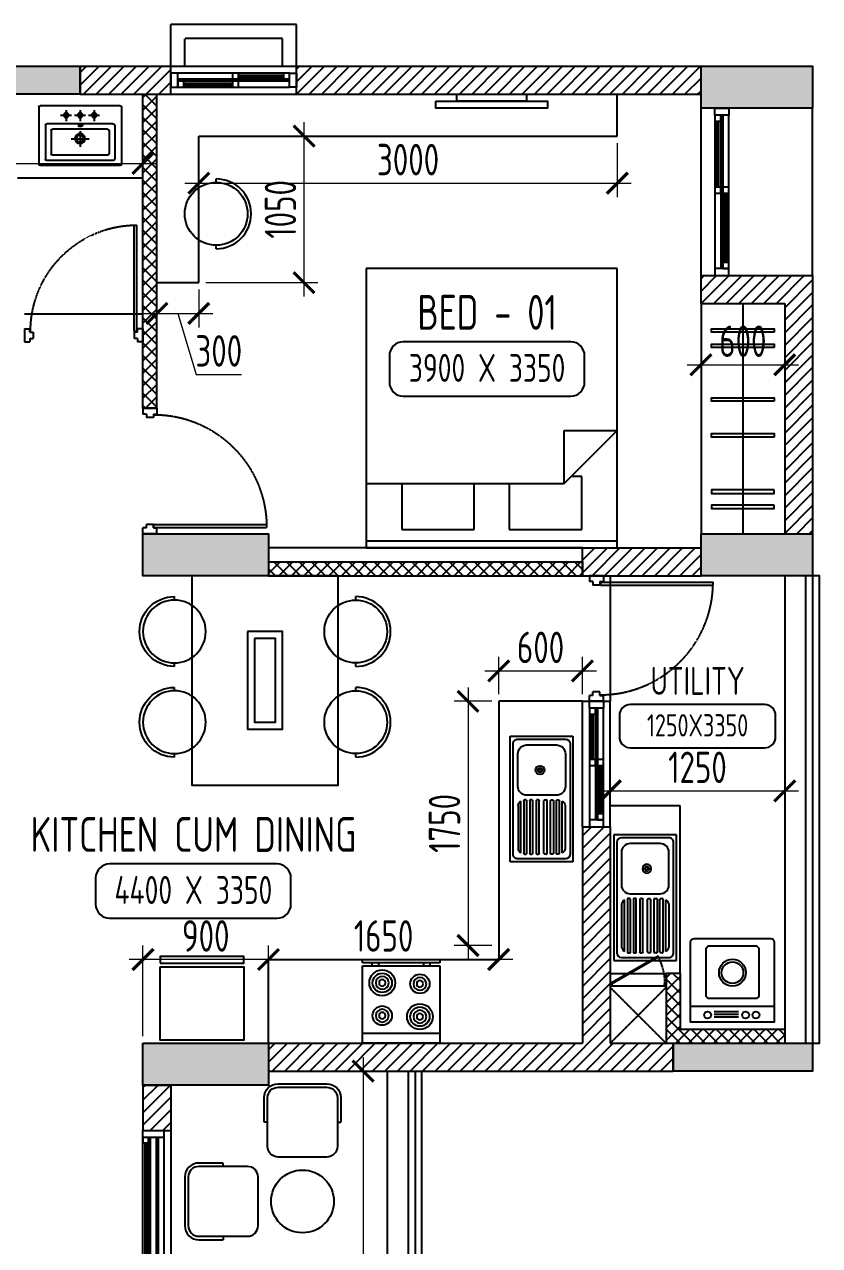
# Model space of a CAD drawing. Header units: millimetres. Extents: x -184691 to 158232, y -112569 to 33289.
# Drawn here: x -3044 to 2656, y -17648 to -8898 of the extents above; entities that cross this region are included whole.
import ezdxf
from ezdxf.enums import TextEntityAlignment as Align

# ---------------------------------------------------------------- set-up
doc = ezdxf.new("R2010")
doc.units = ezdxf.units.MM
doc.header["$LTSCALE"] = 10
doc.header["$PDMODE"] = 35
doc.header["$PDSIZE"] = 500
doc.linetypes.add('DASHED', pattern=[19.05, 12.7, -6.35])
doc.linetypes.add('HIDDEN', pattern=[9.525, 6.35, -3.175])
for name, color, linetype in [('07--DIM-1', 1, 'Continuous'), ('A--BLOCKWALL-1', 9, 'Continuous'), ('A--BLOCKWALL-2', 2, 'Continuous'), ('A--BLOCKWALL-3', 3, 'Continuous'), ('A--BLOCKWALL-HATCH', 8, 'Continuous'), ('A--CONCRETE-1', 9, 'Continuous'), ('A--CONCRETE-HID', 9, 'HIDDEN'), ('A--DOWN', 34, 'Continuous'), ('A--FIXTURE-0', 8, 'Continuous'), ('A--FURNITURE-0', 253, 'Continuous'), ('A--FURNITURE-1', 9, 'Continuous'), ('A--GLAZING-0', 181, 'Continuous'), ('A--HANDRAIL-1', 9, 'Continuous'), ('A--HATCH-1', 8, 'Continuous'), ('A--SANITARY-0', 253, 'Continuous'), ('A--SHAFT-HIDDEN', 9, 'HIDDEN'), ('A--SPACENUMBER', 2, 'Continuous'), ('A--SPACENUMBER-1', 8, 'Continuous'), ('A--SPACEREF', 3, 'Continuous'), ('A--Stucture', 9, 'Continuous'), ('A--TILING-1', 8, 'Continuous'), ('Typical floor Column Centre line$0$X-3rd Floor Column$0$A--COL250', 250, 'Continuous'), ('Typical floor Column Centre line$0$X-3rd Floor Column$0$A--CONCRETE-4', 4, 'Continuous')]:
    doc.layers.add(name, color=color, linetype=linetype)
doc.styles.add('ISO', font='isocp2.shx', dxfattribs={"width": 0.8})
doc.dimstyles.new('A-DIM-100', dxfattribs={"dimscale": 100, "dimtxt": 2.25, "dimasz": 1.5, "dimexe": 1, "dimexo": 0.5, "dimgap": 0, "dimtad": 0, "dimdec": 0, "dimzin": 12, "dimdsep": 46, "dimtxsty": 'ISO', "dimblk": 'ARCHTICK', "dimcen": 1, "dimdle": 1, "dimclrd": 8, "dimclre": 8, "dimclrt": 256, "dimadec": 0, "dimazin": 3, "dimtfac": 1, "dimtdec": 0, "dimtmove": 1, "dimatfit": 2, "dimfxl": 1, "dimtvp": 0.75, "dimtolj": 1, "dimtzin": 12, "dimlwd": 18, "dimlwe": 18, "dimarcsym": 0})
pattern_1 = [(45, (-5094.36, -23097.9), (-44.90128, 44.90128), [])]
pattern_2 = [(45, (-5094.36, -23097.9), (-44.90128, 44.90128), []), (135, (-5094.36, -23097.9), (-44.90128, -44.90128), [])]

# ---------------------------------------------------------------- blocks, each defined once
blk = doc.blocks.new('A$C542B73FF')
at = {"layer": 'A--FURNITURE-0'}
for points in [[(-400, 50), (400, 50), (400, 100), (-400, 100)], [(-250, 0), (250, 0), (250, 50), (-250, 50)]]:
    blk.add_lwpolyline(points, close=True, dxfattribs=at)
blk = doc.blocks.new('A$C7FA855F9')
at = {"layer": 'A--FURNITURE-0', "linetype": 'Continuous'}
for p, q in [((900, 2000), (-900, 2000)), ((-900, 2000), (-900, 0)), ((900, 0), (900, 2000)), ((900, 840), (520, 460)), ((520, 840), (900, 840)), ((520, 460), (520, 840)), ((-900, 460), (520, 460)), ((-645, 460), (-645, 130)), ((-125, 130), (-125, 460)), ((125, 460), (125, 130)), ((645, 510), (570, 510)), ((645, 130), (645, 510)), ((-645, 130), (-125, 130)), ((125, 130), (645, 130)), ((-900, 50), (900, 50)), ((-900, 0), (900, 0))]:
    blk.add_line(p, q, dxfattribs=at)
blk = doc.blocks.new('A$C383732B3')
for p, q in [((275, 250), (275, 275)), ((275, -250), (275, -275))]:
    blk.add_line(p, q)
blk.add_lwpolyline([(275, 275), (100, 275, 0.414214), (0, 175), (0, -175, 0.414214), (100, -275), (275, -275)], format="xyb")
blk.add_lwpolyline([(100, -250), (450, -250, 0.414214), (525, -175), (525, 175, 0.414214), (450, 250), (100, 250, 0.414214), (25, 175), (25, -175, 0.414214)], format="xyb", close=True)
blk = doc.blocks.new('A$C337B3EF4')
for p, q in [((0, 225), (0, 250)), ((0, -250), (0, -225))]:
    blk.add_line(p, q)
blk.add_circle((0, 0), 225)
blk.add_arc((0, 0), 250, 270, 90)
blk = doc.blocks.new('A$C666E5324')
at = {"layer": 'A--FURNITURE-0'}
for points in [[(0, -525), (-1500, -525), (-1500, 525), (0, 525)], [(-400, -125), (-1100, -125), (-1100, 125), (-400, 125)], [(-450, -75), (-1050, -75), (-1050, 75), (-450, 75)]]:
    blk.add_lwpolyline(points, close=True, dxfattribs=at)
at = {"layer": 'A--FURNITURE-0', "xscale": -1, "rotation": 270.000000000004}
for p in [(-1050, 650), (-400, 650)]:
    blk.add_blockref('A$C337B3EF4', p, dxfattribs=at)
at = {"layer": 'A--FURNITURE-0', "rotation": 270.000000000004}
for p in [(-1050, -650), (-400, -650)]:
    blk.add_blockref('A$C337B3EF4', p, dxfattribs=at)
blk = doc.blocks.new('A$C030B2EE2')
at = {"layer": 'A--DOWN'}
for p, q in [((-100, 1150), (-100, 50)), ((-57.3, 1150), (-57.3, 50)), ((-42.7, 1150), (-42.7, 93)), ((0, 50), (0, 1150))]:
    blk.add_line(p, q, dxfattribs=at)
for points in [[(0, 1150), (-100, 1150), (-100, 1200), (0, 1200)], [(-57.3, 1150), (-100, 1150), (-100, 1107), (-57.3, 1107)], [(-57.3, 634), (-100, 634), (-100, 591), (-57.3, 591)], [(0, 634), (-42.7, 634), (-42.7, 591), (0, 591)], [(0, 93), (-42.7, 93), (-42.7, 50), (0, 50)], [(0, 50), (-100, 50), (-100, 0), (0, 0)]]:
    blk.add_lwpolyline(points, close=True, dxfattribs=at)
at = {"layer": 'A--GLAZING-0'}
for p, q in [((-85.6, 634), (-85.6, 1107)), ((-71.6, 634), (-71.6, 1107)), ((-28.4, 93), (-28.4, 591)), ((-14.4, 93), (-14.4, 591))]:
    blk.add_line(p, q, dxfattribs=at)
blk = doc.blocks.new('A$C35654C4B')
at = {"layer": 'A--BLOCKWALL-1'}
for p, q in [((-900, 200), (0, 200)), ((-900, 0), (0, 0))]:
    blk.add_line(p, q, dxfattribs=at)
at = {"layer": 'A--DOWN'}
for p, q in [((-50, 150), (-850, 150)), ((-50, 107.3), (-850, 107.3)), ((-50, 92.7), (-807, 92.7)), ((-850, 50), (-50, 50))]:
    blk.add_line(p, q, dxfattribs=at)
for points in [[(-850, 50), (-850, 150), (-900, 150), (-900, 50)], [(-807, 50), (-807, 92.7), (-850, 92.7), (-850, 50)], [(-416, 107.3), (-416, 150), (-459, 150), (-459, 107.3)], [(-416, 50), (-416, 92.7), (-459, 92.7), (-459, 50)], [(-50, 107.3), (-50, 150), (-93, 150), (-93, 107.3)], [(-50, 50), (-50, 150), (0, 150), (0, 50)]]:
    blk.add_lwpolyline(points, close=True, dxfattribs=at)
at = {"layer": 'A--GLAZING-0'}
for p, q in [((-416, 135.6), (-93, 135.6)), ((-416, 121.6), (-93, 121.6)), ((-807, 78.4), (-459, 78.4)), ((-807, 64.4), (-459, 64.4))]:
    blk.add_line(p, q, dxfattribs=at)
blk = doc.blocks.new('A$C34D21E7E')
at = {"layer": 'A--DOWN'}
for p, q in [((-150, 2450), (-150, -150)), ((-110, 2450), (-110, -150)), ((-95, 2450), (-95, -150)), ((-55, -150), (-55, 2450)), ((-40, -150), (-40, 2450)), ((0, -150), (0, 2450))]:
    blk.add_line(p, q, dxfattribs=at)
for points in [[(-150, 2450), (0, 2450), (0, 2500), (-150, 2500)], [(-40, 2450), (0, 2450), (0, 2410), (-40, 2410)], [(-95, 1590), (-55, 1590), (-55, 1550), (-95, 1550)], [(-40, 1550), (0, 1550), (0, 1590), (-40, 1590)], [(-150, 740), (-110, 740), (-110, 700), (-150, 700)], [(-95, 700), (-55, 700), (-55, 740), (-95, 740)], [(-150, -150), (-110, -150), (-110, -110), (-150, -110)], [(-150, -150), (0, -150), (0, -200), (-150, -200)]]:
    blk.add_lwpolyline(points, close=True, dxfattribs=at)
at = {"layer": 'A--GLAZING-0'}
for p, q in [((-25, 1590), (-25, 2410)), ((-15, 1590), (-15, 2410)), ((-80, 740), (-80, 1550)), ((-70, 740), (-70, 1550)), ((-135, -110), (-135, 700)), ((-125, -110), (-125, 700))]:
    blk.add_line(p, q, dxfattribs=at)
blk = doc.blocks.new('A$C1CBF2325')
at = {"layer": 'A--DOWN'}
for p, q in [((100, 0), (0, 0)), ((0, 0), (0, -42)), ((100, 0), (100, -42)), ((25, -42), (0, -42)), ((25, -42), (25, -67)), ((75, -67), (25, -67)), ((75, -42), (75, -67)), ((75, -42), (100, -42)), ((78.8, -46.2), (78.8, -67)), ((78.8, -46.2), (886, -46.2)), ((78.8, -67), (886, -67)), ((886, -67), (886, -46.2)), ((25, -858), (0, -858)), ((0, -900), (0, -858)), ((75, -833), (25, -833)), ((25, -858), (25, -833)), ((75, -858), (75, -833)), ((75, -858), (100, -858)), ((100, -900), (100, -858)), ((100, -900), (0, -900))]:
    blk.add_line(p, q, dxfattribs=at)
at = {"layer": 'A--DOWN', "color": 8, "linetype": 'DASHED', "ltscale": 0.005}
blk.add_arc((78.8, -46.2), 807.5, 269.73187, 358.52905, dxfattribs=at)
blk = doc.blocks.new('A$C302618AE')
at = {"layer": 'A--SANITARY-0'}
for p, q in [((-286.6, 0), (286.6, 0)), ((-296.6, -10), (-296.6, -416.5)), ((-60.1, -67.5), (-138, -67.5)), ((-99.5, -30), (-99.5, -110.2)), ((40, -67.5), (-37.9, -67.5)), ((0.5, -30), (0.5, -110.2)), ((140.5, -67.5), (62.6, -67.5)), ((101.1, -30), (101.1, -110.2)), ((296.6, -10), (296.6, -416.5)), ((-247.4, -138.5), (-247.4, -382.6)), ((-237.4, -128.5), (240, -128.5)), ((-196.4, -167.7), (198.9, -167.7)), ((250, -138.5), (250, -382.6)), ((-206.4, -177.7), (-206.4, -343.3)), ((65.1, -236), (-64.9, -236)), ((-0.1, -182.6), (-0.1, -294.6)), ((208.9, -177.7), (208.9, -343.3)), ((-286.6, -426.5), (286.6, -426.5)), ((-237.4, -392.6), (240, -392.6)), ((-196.4, -353.3), (198.9, -353.3))]:
    blk.add_line(p, q, dxfattribs=at)
for centre, radius in [((-99.5, -67.5), 17.8), ((0.5, -67.5), 17.8), ((101.1, -67.5), 17.8), ((1.1, -234.9), 36.3), ((1.1, -234.7), 25)]:
    blk.add_circle(centre, radius, dxfattribs=at)
for centre, start, end in [((-286.6, -10), 90, 180), ((286.6, -10), 0, 90), ((-237.4, -138.5), 90, 180), ((-196.4, -177.7), 90, 180), ((198.9, -177.7), 0, 90), ((240, -138.5), 0, 90), ((-196.4, -343.3), 180, 270), ((198.9, -343.3), 270, 0), ((-286.6, -416.5), 180, 270), ((-237.4, -382.6), 180, 270), ((240, -382.6), 270, 0), ((286.6, -416.5), 270, 0)]:
    blk.add_arc(centre, 10, start, end, dxfattribs=at)
blk.add_ellipse((-0.1, -141.1), major_axis=(17.6, 0), ratio=0.318204, dxfattribs=at)
blk = doc.blocks.new('A$C47D60FF3')
at = {"layer": 'A--FIXTURE-0'}
blk.add_lwpolyline([(-0.075, 0.6), (-0.075, 0), (-0.6, 0), (-0.6, 0.6)], close=True, dxfattribs=at)
blk.add_lwpolyline([(-0.05, 0.6), (-0.05, 0), (0, 0), (0, 0.6), (-0.05, 0.6)], dxfattribs=at)
blk = doc.blocks.new('SPACE')
at = {"layer": 'A--SPACENUMBER-1'}
blk.add_lwpolyline([(-600, 0), (600, 0, 0.41421356), (700, 100), (700, 288.5, 0.41421356), (600, 388.5), (-600, 388.5, 0.41421356), (-700, 288.5), (-700, 100, 0.41421356), (-600, 0, -0.05251446)], format="xyb", dxfattribs=at)
at = {"layer": 'A--SPACENUMBER', "style": 'ISO', "width": 0.8, "flags": 4}
blk.add_attdef('01', text='', height=250, dxfattribs=at).set_placement((0.455, 202.41), align=Align.MIDDLE)
at = {"layer": 'A--SPACEREF', "style": 'ISO', "width": 0.8, "flags": 4}
blk.add_attdef('S', text='', height=300, dxfattribs=at).set_placement((1.35, 474.975), align=Align.CENTER)
blk = doc.blocks.new('A$C2D7D56F7')
at = {"layer": 'A--FIXTURE-0'}
for p, q in [((-0.0443, -0.0369), (0.1306, -0.0369)), ((-0.0443, -0.0556), (0.1306, -0.0556)), ((-0.0443, -0.0744), (0.1306, -0.0744)), ((-0.3, -0.1125), (0.3, -0.1125))]:
    blk.add_line(p, q, dxfattribs=at)
blk.add_lwpolyline([(0.3, -0.575, -0.414214), (0.275, -0.6), (-0.275, -0.6, -0.414214), (-0.3, -0.575), (-0.3, 0), (0.3, 0)], format="xyb", close=True, dxfattribs=at)
blk.add_lwpolyline([(-0.1731, -0.1685), (0.1734, -0.1685), (0.1891, -0.1842), (0.1891, -0.5307), (0.1734, -0.5465), (-0.1731, -0.5465), (-0.1889, -0.5307), (-0.1889, -0.1842)], close=True, dxfattribs=at)
for centre, radius in [((-0.1687, -0.0522), 0.025), ((-0.0947, -0.0522), 0.025), ((0.1777, -0.0522), 0.025), ((-0.0007, -0.3546), 0.0964), ((-0.0007, -0.3546), 0.0776)]:
    blk.add_circle(centre, radius, dxfattribs=at)
blk = doc.blocks.new('A$C321E12B3')
at = {"layer": 'A--SANITARY-0', "ltscale": 5}
for p, q in [((-0.9, 0.45), (0, 0.45)), ((-0.9, 0), (-0.9, 0.45)), ((0, 0.45), (0, 0)), ((-0.879, 0.0547), (-0.879, 0.3953)), ((-0.8453, 0.429), (-0.0547, 0.429)), ((-0.7738, 0.3953), (-0.54, 0.3953)), ((-0.4391, 0.352), (-0.0589, 0.352)), ((-0.0633, 0.373), (-0.4347, 0.373)), ((-0.404, 0.3941), (-0.0939, 0.3941)), ((-0.021, 0.3953), (-0.021, 0.0547)), ((-0.8369, 0.1178), (-0.8369, 0.3322)), ((-0.4769, 0.3322), (-0.4769, 0.1178)), ((-0.4433, 0.3352), (-0.4433, 0.3478)), ((-0.4433, 0.2931), (-0.4433, 0.3057)), ((-0.0589, 0.331), (-0.4391, 0.331)), ((-0.4391, 0.31), (-0.0589, 0.31)), ((-0.0589, 0.2889), (-0.4391, 0.2889)), ((-0.4391, 0.2628), (-0.0589, 0.2628)), ((-0.0547, 0.3478), (-0.0547, 0.3352)), ((-0.0547, 0.3057), (-0.0547, 0.2931)), ((-0.4433, 0.246), (-0.4433, 0.2586)), ((-0.4433, 0.204), (-0.4433, 0.1914)), ((-0.0589, 0.2418), (-0.4391, 0.2418)), ((-0.0589, 0.2082), (-0.4391, 0.2082)), ((-0.4391, 0.1872), (-0.0589, 0.1872)), ((-0.0547, 0.2586), (-0.0547, 0.246)), ((-0.0547, 0.1914), (-0.0547, 0.204)), ((-0.4433, 0.1569), (-0.4433, 0.1443)), ((-0.4433, 0.1148), (-0.4433, 0.1022)), ((-0.0589, 0.1611), (-0.4391, 0.1611)), ((-0.4391, 0.14), (-0.0589, 0.14)), ((-0.0589, 0.119), (-0.4391, 0.119)), ((-0.4391, 0.098), (-0.0589, 0.098)), ((-0.0547, 0.1443), (-0.0547, 0.1569)), ((-0.0547, 0.1022), (-0.0547, 0.1148)), ((0, 0), (-0.9, 0)), ((-0.0547, 0.021), (-0.8453, 0.021)), ((-0.54, 0.0547), (-0.7738, 0.0547)), ((-0.0633, 0.077), (-0.4347, 0.077)), ((-0.404, 0.0559), (-0.0939, 0.0559))]:
    blk.add_line(p, q, dxfattribs=at)
at = {"layer": 'A--SANITARY-0'}
blk.add_line((-0.9, 0.45), (0, 0.45), dxfattribs=at)
at = {"layer": 'A--SANITARY-0', "ltscale": 5, "extrusion": (0, 0, -1)}
for centre, major_axis, start_param, end_param in [((-0.8453, 0.3953), (-0.0238, 0.0238), 5.497787, 7.068583), ((-0.7738, 0.3322), (0.0446, 0.0446), 3.926991, 5.497787), ((-0.54, 0.3322), (0.0446, 0.0446), -0.785398, 0.785398), ((-0.4391, 0.3478), (0.00297, 0.00297), 3.926991, 5.497787), ((-0.3928, 0.3449), (-0.0357, 0.0357), 6.090163, 6.844508), ((-0.1051, 0.3449), (-0.0357, 0.0357), 1.009473, 1.763819), ((-0.0589, 0.3478), (0.00297, 0.00297), -0.785398, 0.785398), ((-0.0547, 0.3953), (-0.0238, 0.0238), 0.785398, 2.356194), ((-0.4391, 0.3352), (-0.00297, 0.00297), 3.926991, 5.497787), ((-0.4391, 0.3057), (-0.00297, 0.00297), 5.497787, 7.068583), ((-0.4391, 0.2931), (-0.00297, 0.00297), 3.926991, 5.497787), ((-0.0589, 0.3352), (-0.00297, 0.00297), 2.356194, 3.926991), ((-0.0589, 0.3057), (0.00297, 0.00297), -0.785398, 0.785398), ((-0.0589, 0.2931), (-0.00297, 0.00297), 2.356194, 3.926991), ((-0.6569, 0.2136), (0.0223, 0.0223), 0.785398, 7.068583), ((-0.6569, 0.2136), (0.0112, 0.0112), 0.785398, 7.068583), ((-0.6569, 0.2136), (0.00743, 0.00743), 0.785398, 7.068583), ((-0.4391, 0.204), (0.00297, 0.00297), 3.926991, 5.497787), ((-0.4391, 0.1914), (-0.00297, 0.00297), 3.926991, 5.497787), ((-0.0589, 0.204), (0.00297, 0.00297), -0.785398, 0.785398), ((-0.0589, 0.1914), (-0.00297, 0.00297), 2.356194, 3.926991), ((-0.7738, 0.1178), (-0.0446, 0.0446), 3.926991, 5.497787), ((-0.54, 0.1178), (-0.0446, 0.0446), 2.356194, 3.926991), ((-0.4391, 0.1569), (0.00297, 0.00297), 3.926991, 5.497787), ((-0.4391, 0.1443), (0.00297, 0.00297), 2.356194, 3.926991), ((-0.4391, 0.1148), (0.00297, 0.00297), 3.926991, 5.497787), ((-0.4391, 0.1022), (0.00297, 0.00297), 2.356194, 3.926991), ((-0.0589, 0.1569), (0.00297, 0.00297), -0.785398, 0.785398), ((-0.0589, 0.1443), (-0.00297, 0.00297), 2.356194, 3.926991), ((-0.0589, 0.1148), (0.00297, 0.00297), -0.785398, 0.785398), ((-0.0589, 0.1022), (-0.00297, 0.00297), 2.356194, 3.926991), ((-0.8453, 0.0547), (0.0238, 0.0238), 2.356194, 3.926991), ((-0.3928, 0.1051), (-0.0357, 0.0357), 4.151066, 4.905412), ((-0.1051, 0.1051), (-0.0357, 0.0357), 2.94857, 3.702916), ((-0.0547, 0.0547), (-0.0238, 0.0238), 2.356194, 3.926991)]:
    blk.add_ellipse(centre, major_axis=major_axis, ratio=1, start_param=start_param, end_param=end_param, dxfattribs=at)
at = {"layer": 'A--SANITARY-0', "ltscale": 5}
for centre, major_axis, start_param, end_param in [((-0.4391, 0.2586), (-0.00297, -0.00297), 3.926991, 5.497787), ((-0.0589, 0.2586), (-0.00297, -0.00297), 2.356194, 3.926991), ((-0.4391, 0.246), (0.00297, -0.00297), 3.926991, 5.497787), ((-0.0589, 0.246), (0.00297, -0.00297), -0.785398, 0.785398)]:
    blk.add_ellipse(centre, major_axis=major_axis, ratio=1, start_param=start_param, end_param=end_param, dxfattribs=at)
blk = doc.blocks.new('A$C4DFF75E1')
at = {"layer": 'A--DOWN'}
for p, q in [((9.2, 24.6), (0, 24.6)), ((0, 24.6), (0, 0)), ((0, 0), (12.3, 0)), ((9.2, 15.2, 0), (9.2, 24.6, 0)), ((12.3, 15.2, 0), (9.2, 15.2, 0)), ((12.3, 15.2, 0), (12.3, 0, 0)), ((12.3, 15.2, 0), (12.3, 0, 0)), ((12.3, 0), (12.3, 15.2)), ((437.7, 15.2, 0), (437.7, 0, 0)), ((437.7, 15.2, 0), (437.7, 0, 0)), ((437.7, 15.2, 0), (440.8, 15.2, 0)), ((437.7, 0), (437.7, 15.2)), ((450, 0), (437.7, 0)), ((440.8, 24.6), (450, 24.6)), ((440.8, 15.2, 0), (440.8, 24.5, 0)), ((450, 24.6), (450, 0))]:
    blk.add_line(p, q, dxfattribs=at)
blk.add_lwpolyline([(13.8, 18.5), (387.6, 234.3), (384.6, 239.6), (10.7, 23.8)], close=True, dxfattribs=at)
blk.add_circle((10, 23.8, 0), 0.781, dxfattribs=at)
at = {"layer": 'A--DOWN', "color": 8, "linetype": 'DASHED', "ltscale": 0.003}
blk.add_arc((-37, 15.2, 0), 477.8, 0, 27.29356, dxfattribs=at)
blk = doc.blocks.new('_ArchTick')
at = {"color": 0, "const_width": 0.15}
blk.add_lwpolyline([(-0.5, -0.5), (0.5, 0.5)], dxfattribs=at)
blk = doc.blocks.new('*D320')
at = {"layer": '07--DIM-1', "color": 8, "lineweight": 18}
for p, q in [((1805.6, -10947.9), (1805.6, -11436.5)), ((2405.6, -10947.9), (2405.6, -11436.5)), ((1705.6, -11336.5), (2505.6, -11336.5))]:
    blk.add_line(p, q, dxfattribs=at)
at = {"layer": 'Defpoints', "color": 0}
for p in [(1805.6, -10897.9), (2405.6, -10897.9), (2405.6, -11336.5)]:
    blk.add_point(p, dxfattribs=at)
at = {"layer": '07--DIM-1', "color": 8, "lineweight": 18, "xscale": 150, "yscale": 150, "zscale": 150, "rotation": 180}
blk.add_blockref('_ArchTick', (1805.6, -11336.5), dxfattribs=at)
at = {"layer": '07--DIM-1', "color": 8, "lineweight": 18, "xscale": 150, "yscale": 150, "zscale": 150}
blk.add_blockref('_ArchTick', (2405.6, -11336.5), dxfattribs=at)
at = {"layer": '07--DIM-1', "insert": (2105.6, -11167.8), "char_height": 225, "attachment_point": 5, "style": 'ISO'}
blk.add_mtext('\\A1;600', dxfattribs=at)
blk = doc.blocks.new('*D321')
at = {"layer": '07--DIM-1', "color": 8, "lineweight": 18}
for p, q in [((-4794.4, -9447.9), (-4794.4, -9994)), ((-2194.4, -9447.9), (-2194.4, -9994)), ((-4894.4, -9894), (-2094.4, -9894))]:
    blk.add_line(p, q, dxfattribs=at)
at = {"layer": 'Defpoints', "color": 0}
for p in [(-4794.4, -9397.9), (-2194.4, -9397.9), (-2194.4, -9894)]:
    blk.add_point(p, dxfattribs=at)
at = {"layer": '07--DIM-1', "color": 8, "lineweight": 18, "xscale": 150, "yscale": 150, "zscale": 150, "rotation": 180}
blk.add_blockref('_ArchTick', (-4794.4, -9894), dxfattribs=at)
at = {"layer": '07--DIM-1', "color": 8, "lineweight": 18, "xscale": 150, "yscale": 150, "zscale": 150}
blk.add_blockref('_ArchTick', (-2194.4, -9894), dxfattribs=at)
at = {"layer": '07--DIM-1', "insert": (-3494.4, -9725.2), "char_height": 225, "attachment_point": 5, "style": 'ISO'}
blk.add_mtext('\\A1;2600', dxfattribs=at)
blk = doc.blocks.new('*D324')
at = {"layer": '07--DIM-1', "color": 8, "lineweight": 18}
for p, q in [((-616.5, -16297.9), (-616.5, -20047.9)), ((-494.4, -16397.9), (-716.5, -16397.9)), ((-494.4, -19947.9), (-716.5, -19947.9))]:
    blk.add_line(p, q, dxfattribs=at)
at = {"layer": 'Defpoints', "color": 0}
for p in [(-444.4, -16397.9), (-616.5, -19947.9), (-444.4, -19947.9)]:
    blk.add_point(p, dxfattribs=at)
at = {"layer": '07--DIM-1', "color": 8, "lineweight": 18, "xscale": 150, "yscale": 150, "zscale": 150}
for p, rotation in [((-616.5, -16397.9), 90), ((-616.5, -19947.9), 270)]:
    blk.add_blockref('_ArchTick', p, dxfattribs=dict(at, rotation=rotation))
at = {"layer": '07--DIM-1', "insert": (-785.2, -18172.9), "char_height": 225, "attachment_point": 5, "rotation": 90, "style": 'ISO'}
blk.add_mtext('\\A1;3550', dxfattribs=at)
blk = doc.blocks.new('*D328')
at = {"layer": '07--DIM-1', "color": 8, "lineweight": 18}
for p, q in [((1155.6, -14435.6), (1155.6, -14289.9)), ((2405.6, -14435.6), (2405.6, -14289.9)), ((1055.6, -14389.9), (2505.6, -14389.9))]:
    blk.add_line(p, q, dxfattribs=at)
at = {"layer": 'Defpoints', "color": 0}
for p in [(2405.6, -14389.9), (1155.6, -14485.6), (2405.6, -14485.6)]:
    blk.add_point(p, dxfattribs=at)
at = {"layer": '07--DIM-1', "color": 8, "lineweight": 18, "xscale": 150, "yscale": 150, "zscale": 150, "rotation": 180}
blk.add_blockref('_ArchTick', (1155.6, -14389.9), dxfattribs=at)
at = {"layer": '07--DIM-1', "color": 8, "lineweight": 18, "xscale": 150, "yscale": 150, "zscale": 150}
blk.add_blockref('_ArchTick', (2405.6, -14389.9), dxfattribs=at)
at = {"layer": '07--DIM-1', "insert": (1780.6, -14221.2), "char_height": 225, "attachment_point": 5, "style": 'ISO'}
blk.add_mtext('\\A1;1250', dxfattribs=at)
blk = doc.blocks.new('A$C06896976')
at = {"layer": 'A--FIXTURE-0'}
for p, q in [((0, 0.6), (-0.6, 0.6)), ((-0.6, 0.6), (-0.6, 0)), ((-0.525, 0.6), (-0.525, 0)), ((0, 0), (0, 0.6)), ((0.05, 0.6), (0.025, 0.6)), ((0.025, 0.6), (0.025, 0)), ((0.05, 0), (0.05, 0.6)), ((0, 0.525), (0.025, 0.525)), ((0.025, 0.475), (0, 0.475)), ((0.025, 0.125), (0, 0.125)), ((-0.6, 0), (0, 0)), ((0, 0.075), (0.025, 0.075)), ((0.025, 0), (0.05, 0))]:
    blk.add_line(p, q, dxfattribs=at)
for centre, major_axis, start_param, end_param in [((-0.3937, 0.4463), (0.0707, 0.0707), 0.785398, 7.068583), ((-0.3937, 0.4463), (0.053, 0.053), 0.785398, 7.068583), ((-0.3937, 0.4463), (0.0354, 0.0354), 0.785398, 7.068583), ((-0.1392, 0.4463), (-0.053, 0.053), -0.785398, 5.497787), ((-0.1392, 0.4463), (-0.0354, 0.0354), -0.785398, 5.497787), ((-0.3937, 0.4463), (0.0177, 0.0177), 0.785398, 7.068583), ((-0.1392, 0.4463), (0.0177, 0.0177), 0.785398, 7.068583), ((-0.3858, 0.1537), (0.053, -0.053), -0.785398, 5.497787), ((-0.3858, 0.1537), (0.0354, -0.0354), -0.785398, 5.497787), ((-0.1313, 0.1537), (-0.0707, -0.0707), 0.785398, 7.068583), ((-0.1313, 0.1537), (-0.053, -0.053), 0.785398, 7.068583), ((-0.1313, 0.1537), (-0.0354, -0.0354), 0.785398, 7.068583), ((-0.3858, 0.1537), (-0.0177, -0.0177), 0.785398, 7.068583), ((-0.1313, 0.1537), (-0.0177, -0.0177), 0.785398, 7.068583)]:
    blk.add_ellipse(centre, major_axis=major_axis, ratio=1, start_param=start_param, end_param=end_param, dxfattribs=at)
blk = doc.blocks.new('*D523')
at = {"color": 8, "lineweight": 18}
for p, q in [((-1040.2, -10847.9), (-1040.2, -9597.9)), ((-1744.4, -9697.9), (-940.2, -9697.9)), ((-1744.4, -10747.9), (-940.2, -10747.9))]:
    blk.add_line(p, q, dxfattribs=at)
at = {"layer": 'Defpoints', "color": 0}
for p in [(-1794.4, -9697.9), (-1040.2, -9697.9), (-1794.4, -10747.9)]:
    blk.add_point(p, dxfattribs=at)
at = {"color": 8, "lineweight": 18, "xscale": 150, "yscale": 150, "zscale": 150}
for p, rotation in [((-1040.2, -9697.9), 90), ((-1040.2, -10747.9), 270)]:
    blk.add_blockref('_ArchTick', p, dxfattribs=dict(at, rotation=rotation))
at = {"insert": (-1208.9, -10222.9), "char_height": 225, "attachment_point": 5, "rotation": 90, "style": 'ISO'}
blk.add_mtext('\\A1;1050', dxfattribs=at)
blk = doc.blocks.new('*D524')
at = {"color": 8, "lineweight": 18}
for p, q in [((-1794.4, -9747.9), (-1794.4, -10135.3)), ((1205.6, -9747.9), (1205.6, -10135.3)), ((-1894.4, -10035.3), (1305.6, -10035.3))]:
    blk.add_line(p, q, dxfattribs=at)
at = {"layer": 'Defpoints', "color": 0}
for p in [(-1794.4, -9697.9), (1205.6, -9697.9), (1205.6, -10035.3)]:
    blk.add_point(p, dxfattribs=at)
at = {"color": 8, "lineweight": 18, "xscale": 150, "yscale": 150, "zscale": 150, "rotation": 180}
blk.add_blockref('_ArchTick', (-1794.4, -10035.3), dxfattribs=at)
at = {"color": 8, "lineweight": 18, "xscale": 150, "yscale": 150, "zscale": 150}
blk.add_blockref('_ArchTick', (1205.6, -10035.3), dxfattribs=at)
at = {"insert": (-294.4, -9866.6), "char_height": 225, "attachment_point": 5, "style": 'ISO'}
blk.add_mtext('\\A1;3000', dxfattribs=at)
blk = doc.blocks.new('*D525')
at = {"color": 8, "lineweight": 18}
for p, q in [((-2094.4, -10797.9), (-2094.4, -11068.7)), ((-1794.4, -10797.9), (-1794.4, -11068.7)), ((-2194.4, -10968.7), (-1694.4, -10968.7)), ((-1944.4, -10968.7), (-1813.1, -11406.2)), ((-1813.1, -11406.2), (-1489, -11406.2))]:
    blk.add_line(p, q, dxfattribs=at)
at = {"layer": 'Defpoints', "color": 0}
for p in [(-2094.4, -10747.9), (-1794.4, -10747.9), (-1794.4, -10968.7)]:
    blk.add_point(p, dxfattribs=at)
at = {"color": 8, "lineweight": 18, "xscale": 150, "yscale": 150, "zscale": 150, "rotation": 180}
blk.add_blockref('_ArchTick', (-2094.4, -10968.7), dxfattribs=at)
at = {"color": 8, "lineweight": 18, "xscale": 150, "yscale": 150, "zscale": 150}
blk.add_blockref('_ArchTick', (-1794.4, -10968.7), dxfattribs=at)
at = {"insert": (-1651, -11237.4), "char_height": 225, "attachment_point": 5, "style": 'ISO'}
blk.add_mtext('\\A1;300', dxfattribs=at)
blk = doc.blocks.new('*D529')
at = {"color": 8, "lineweight": 18}
for p, q in [((-1294.4, -15547.9), (-1294.4, -15497.9)), ((355.6, -15547.9), (355.6, -15497.9)), ((455.6, -15597.9), (-1394.4, -15597.9))]:
    blk.add_line(p, q, dxfattribs=at)
at = {"layer": 'Defpoints', "color": 0}
for p in [(-1294.4, -15597.9), (-1294.4, -15597.9), (355.6, -15597.9)]:
    blk.add_point(p, dxfattribs=at)
at = {"color": 8, "lineweight": 18, "xscale": 150, "yscale": 150, "zscale": 150, "rotation": 180}
blk.add_blockref('_ArchTick', (-1294.4, -15597.9), dxfattribs=at)
at = {"color": 8, "lineweight": 18, "xscale": 150, "yscale": 150, "zscale": 150}
blk.add_blockref('_ArchTick', (355.6, -15597.9), dxfattribs=at)
at = {"insert": (-469.4, -15429.2), "char_height": 225, "attachment_point": 5, "style": 'ISO'}
blk.add_mtext('\\A1;1650', dxfattribs=at)
blk = doc.blocks.new('*D530')
at = {"color": 8, "lineweight": 18}
for p, q in [((355.6, -13697.9), (355.6, -13430.4)), ((955.6, -13697.9), (955.6, -13430.4)), ((255.6, -13530.4), (1055.6, -13530.4))]:
    blk.add_line(p, q, dxfattribs=at)
at = {"layer": 'Defpoints', "color": 0}
for p in [(955.6, -13530.4), (355.6, -13747.9), (955.6, -13747.9)]:
    blk.add_point(p, dxfattribs=at)
at = {"color": 8, "lineweight": 18, "xscale": 150, "yscale": 150, "zscale": 150, "rotation": 180}
blk.add_blockref('_ArchTick', (355.6, -13530.4), dxfattribs=at)
at = {"color": 8, "lineweight": 18, "xscale": 150, "yscale": 150, "zscale": 150}
blk.add_blockref('_ArchTick', (955.6, -13530.4), dxfattribs=at)
at = {"insert": (655.6, -13361.7), "char_height": 225, "attachment_point": 5, "style": 'ISO'}
blk.add_mtext('\\A1;600', dxfattribs=at)
blk = doc.blocks.new('*D531')
at = {"color": 8, "lineweight": 18}
for p, q in [((135.6, -13647.9), (135.6, -15597.9)), ((305.6, -13747.9), (35.6, -13747.9)), ((305.6, -15497.9), (35.6, -15497.9))]:
    blk.add_line(p, q, dxfattribs=at)
at = {"layer": 'Defpoints', "color": 0}
for p in [(355.6, -13747.9), (135.6, -15497.9), (355.6, -15497.9)]:
    blk.add_point(p, dxfattribs=at)
at = {"color": 8, "lineweight": 18, "xscale": 150, "yscale": 150, "zscale": 150}
for p, rotation in [((135.6, -13747.9), 90), ((135.6, -15497.9), 270)]:
    blk.add_blockref('_ArchTick', p, dxfattribs=dict(at, rotation=rotation))
at = {"insert": (-33.1, -14622.9), "char_height": 225, "attachment_point": 5, "rotation": 90, "style": 'ISO'}
blk.add_mtext('\\A1;1750', dxfattribs=at)
blk = doc.blocks.new('*D532')
at = {"color": 8, "lineweight": 18}
for p, q in [((-2194.4, -16147.9), (-2194.4, -15497.9)), ((-1294.4, -16147.9), (-1294.4, -15497.9)), ((-1194.4, -15597.9), (-2294.4, -15597.9))]:
    blk.add_line(p, q, dxfattribs=at)
at = {"layer": 'Defpoints', "color": 0}
for p in [(-2194.4, -15597.9), (-2194.4, -16197.9), (-1294.4, -16197.9)]:
    blk.add_point(p, dxfattribs=at)
at = {"color": 8, "lineweight": 18, "xscale": 150, "yscale": 150, "zscale": 150, "rotation": 180}
blk.add_blockref('_ArchTick', (-2194.4, -15597.9), dxfattribs=at)
at = {"color": 8, "lineweight": 18, "xscale": 150, "yscale": 150, "zscale": 150}
blk.add_blockref('_ArchTick', (-1294.4, -15597.9), dxfattribs=at)
at = {"insert": (-1744.4, -15429.2), "char_height": 225, "attachment_point": 5, "style": 'ISO'}
blk.add_mtext('\\A1;900', dxfattribs=at)

msp = doc.modelspace()

# ---------------------------------------------------------------- hatches: boundary and pattern name
at = {"layer": 'A--BLOCKWALL-HATCH'}
h = msp.add_hatch(dxfattribs=at)
h.set_pattern_fill('ANSI37', color=256, scale=20, style=0)
h.set_pattern_definition(pattern_2)
h.paths.add_polyline_path([(-2194.4, -9397.9), (-2094.4, -9397.9), (-2094.4, -11647.9), (-2194.4, -11647.9)])
h = msp.add_hatch(dxfattribs=at)
h.set_pattern_fill('ANSI37', color=256, scale=20, style=0)
h.set_pattern_definition(pattern_2)
h.paths.add_polyline_path([(-1294.4, -12847.9), (955.6, -12847.9), (955.6, -12747.9), (-1294.4, -12747.9)])
h = msp.add_hatch(dxfattribs=at)
h.set_pattern_fill('ANSI37', color=256, scale=20, style=0)
h.set_pattern_definition([(45, (-5094.36, -23097.9), (-44.90128, 44.90128), []), (135, (-5094.36, -23097.9), (-44.90128, -44.90128), [])])
h.paths.add_polyline_path([(1555.6, -15697.9), (1555.6, -16197.9), (2405.6, -16197.9), (2405.6, -16097.9), (1655.6, -16097.9), (1655.6, -15697.9)])
at = {"layer": 'A--HATCH-1'}
h = msp.add_hatch(dxfattribs=at)
h.set_pattern_fill('ANSI31', color=256, scale=20, style=0)
h.set_pattern_definition(pattern_1)
h.paths.add_polyline_path([(-2644.4, -9397.9), (-1994.4, -9397.9), (-1994.4, -9197.9), (-2644.4, -9197.9)])
h = msp.add_hatch(dxfattribs=at)
h.set_pattern_fill('ANSI31', color=256, scale=20, style=0)
h.set_pattern_definition(pattern_1)
h.paths.add_polyline_path([(-1094.4, -9397.9), (1805.6, -9397.9), (1805.6, -9197.9), (-1094.4, -9197.9)])
h = msp.add_hatch(dxfattribs=at)
h.set_pattern_fill('ANSI31', color=256, scale=20, style=0)
h.set_pattern_definition(pattern_1)
h.paths.add_polyline_path([(1805.6, -10897.9), (2405.6, -10897.9), (2405.6, -12547.9), (2605.6, -12547.9), (2605.6, -10697.9), (1805.6, -10697.9)])
h = msp.add_hatch(dxfattribs=at)
h.set_pattern_fill('ANSI31', color=256, scale=20, style=0)
h.set_pattern_definition(pattern_1)
h.paths.add_polyline_path([(955.6, -12847.9), (1805.6, -12847.9), (1805.6, -12647.9), (955.6, -12647.9)])
h = msp.add_hatch(dxfattribs=at)
h.set_pattern_fill('ANSI31', color=256, scale=20, style=0)
h.set_pattern_definition(pattern_1)
h.paths.add_polyline_path([(955.6, -14647.9), (1155.6, -14647.9), (1155.6, -16197.9), (1605.6, -16197.9), (1605.6, -16397.9), (-1294.4, -16397.9), (-1294.4, -16197.9), (955.6, -16197.9)])
h = msp.add_hatch(dxfattribs=at)
h.set_pattern_fill('ANSI31', color=256, scale=20, style=0)
h.set_pattern_definition(pattern_1)
h.paths.add_polyline_path([(-2194.4, -16497.9), (-1994.4, -16497.9), (-1994.4, -16822.9), (-2194.4, -16822.9)])
at = {"layer": 'Typical floor Column Centre line$0$X-3rd Floor Column$0$A--COL250'}
h = msp.add_hatch(color=256, dxfattribs=at)
h.dxf.hatch_style = 1
h.paths.add_polyline_path([(-3894.4, -9197.9), (-2644.4, -9197.9), (-2644.4, -9397.9), (-3894.4, -9397.9)])
h = msp.add_hatch(color=256, dxfattribs=at)
h.dxf.hatch_style = 1
h.paths.add_polyline_path([(1805.6, -9197.9), (2605.6, -9197.9), (2605.6, -9497.9), (1805.6, -9497.9)])
h = msp.add_hatch(color=256, dxfattribs=at)
h.dxf.hatch_style = 1
h.paths.add_polyline_path([(-2194.4, -12547.9), (-1294.4, -12547.9), (-1294.4, -12847.9), (-2194.4, -12847.9)])
h = msp.add_hatch(color=256, dxfattribs=at)
h.dxf.hatch_style = 1
h.paths.add_polyline_path([(1805.6, -12547.9), (2605.6, -12547.9), (2605.6, -12847.9), (1805.6, -12847.9)])
h = msp.add_hatch(color=256, dxfattribs=at)
h.dxf.hatch_style = 1
h.paths.add_polyline_path([(-2194.4, -16197.9), (-1294.4, -16197.9), (-1294.4, -16497.9), (-2194.4, -16497.9)])
h = msp.add_hatch(color=256, dxfattribs=at)
h.dxf.hatch_style = 1
h.paths.add_polyline_path([(1605.6, -16197.9), (2605.6, -16197.9), (2605.6, -16397.9), (1605.6, -16397.9)])

# ---------------------------------------------------------------- linework, layer by layer
msp.add_line((955.6, -12647.9), (-1294.4, -12647.9))
at = {"layer": 'A--BLOCKWALL-1'}
for p, q in [((1805.6, -10697.9), (1805.6, -9497.9)), ((2405.6, -12847.9), (2405.6, -16197.9)), ((955.6, -13747.9), (1155.6, -13747.9)), ((-444.4, -16397.9), (-444.4, -19947.9))]:
    msp.add_line(p, q, dxfattribs=at)
at = {"layer": 'A--BLOCKWALL-2'}
for p, q in [((-1994.4, -9197.9), (-1994.4, -8897.9)), ((-1094.4, -8897.9), (-1994.4, -8897.9)), ((-1094.4, -9197.9), (-1094.4, -8897.9)), ((-2194.4, -11647.9), (-2194.4, -9397.9)), ((-2194.4, -9397.9), (-2094.4, -9397.9)), ((-2094.4, -11647.9), (-2094.4, -9397.9)), ((-2194.4, -11647.9), (-2094.4, -11647.9)), ((-1294.4, -12747.9), (-1294.4, -12847.9)), ((-1294.4, -12747.9), (955.6, -12747.9)), ((955.6, -12747.9), (955.6, -12847.9)), ((-1294.4, -12847.9), (955.6, -12847.9)), ((1555.6, -15697.9), (1555.6, -16197.9)), ((1655.6, -15697.9), (1555.6, -15697.9)), ((1655.6, -15697.9), (1655.6, -16097.9)), ((1655.6, -16097.9), (2405.6, -16097.9)), ((2405.6, -16097.9), (2405.6, -16197.9)), ((1555.6, -16197.9), (2405.6, -16197.9))]:
    msp.add_line(p, q, dxfattribs=at)
at = {"layer": 'A--BLOCKWALL-3'}
for p, q in [((-2644.4, -9397.9), (-2644.4, -9197.9)), ((-2644.4, -9197.9), (-1994.4, -9197.9)), ((-1994.4, -9397.9), (-1994.4, -9197.9)), ((-1094.4, -9397.9), (-1094.4, -9197.9)), ((-1094.4, -9197.9), (1805.6, -9197.9)), ((1805.6, -9397.9), (1805.6, -9197.9)), ((-2644.4, -9397.9), (-1994.4, -9397.9)), ((-1094.4, -9397.9), (1805.6, -9397.9)), ((1805.6, -10897.9), (1805.6, -10697.9)), ((1805.6, -10697.9), (2605.6, -10697.9)), ((2605.6, -10697.9), (2605.6, -12547.9)), ((1805.6, -10897.9), (2405.6, -10897.9)), ((2405.6, -10897.9), (2405.6, -12547.9)), ((2405.6, -12547.9), (2605.6, -12547.9)), ((955.6, -12847.9), (955.6, -12647.9)), ((955.6, -12647.9), (1805.6, -12647.9)), ((1805.6, -12847.9), (1805.6, -12647.9)), ((955.6, -12847.9), (1805.6, -12847.9)), ((955.6, -14647.9), (955.6, -16197.9)), ((955.6, -14647.9), (1155.6, -14647.9)), ((1155.6, -14647.9), (1155.6, -16197.9)), ((-1294.4, -16197.9), (-1294.4, -16397.9)), ((-1294.4, -16197.9), (955.6, -16197.9)), ((1155.6, -16197.9), (1605.6, -16197.9)), ((1605.6, -16197.9), (1605.6, -16397.9)), ((-1294.4, -16397.9), (1605.6, -16397.9)), ((-2194.4, -16497.9), (-2194.4, -16822.9)), ((-2194.4, -16497.9), (-1994.4, -16497.9)), ((-1994.4, -16497.9), (-1994.4, -16822.9)), ((-2194.4, -16822.9), (-1994.4, -16822.9))]:
    msp.add_line(p, q, dxfattribs=at)
at = {"layer": 'A--CONCRETE-1'}
msp.add_line((2605.6, -10697.9), (2605.6, -9497.9), dxfattribs=at)
at = {"layer": 'A--CONCRETE-HID', "ltscale": 0.01}
for p, q in [((-1894.4, -9197.9), (-1894.4, -8997.9)), ((-1194.4, -8997.9), (-1894.4, -8997.9)), ((-1194.4, -9197.9), (-1194.4, -8997.9))]:
    msp.add_line(p, q, dxfattribs=at)
at = {"layer": 'A--FIXTURE-0'}
for p, q in [((355.6, -13747.9), (355.6, -15597.9)), ((955.6, -13747.9), (355.6, -13747.9)), ((1655.6, -14497.9), (1155.6, -14497.9)), ((1655.6, -15697.9), (1655.6, -14497.9)), ((-1294.4, -15597.9), (355.6, -15597.9)), ((-1294.4, -16197.9), (-1294.4, -15597.9))]:
    msp.add_line(p, q, dxfattribs=at)
at = {"layer": 'A--FURNITURE-0'}
for p, q in [((1205.6, -9697.9), (1205.6, -9397.9)), ((-1794.4, -9697.9), (1205.6, -9697.9)), ((-1794.4, -10747.9), (-1794.4, -9697.9)), ((-2094.4, -10747.9), (-1794.4, -10747.9))]:
    msp.add_line(p, q, dxfattribs=at)
msp.add_circle((-1051.2, -17331.5), 225, dxfattribs=at)
at = {"layer": 'A--FURNITURE-1'}
for p, q in [((1805.6, -10897.9), (1805.6, -12547.9)), ((2105.6, -10897.9), (2105.6, -12547.9))]:
    msp.add_line(p, q, dxfattribs=at)
at = {"layer": 'A--FURNITURE-1', "elevation": 0}
for points in [[(2330.6, -11104), (1880.6, -11104), (1880.6, -11079), (2330.6, -11079), (2330.6, -11104)], [(2330.6, -11212.8), (1880.6, -11212.8), (1880.6, -11187.8), (2330.6, -11187.8), (2330.6, -11212.8)], [(2330.6, -11598.5), (1880.6, -11598.5), (1880.6, -11573.5), (2330.6, -11573.5), (2330.6, -11598.5)], [(2330.6, -11855), (1880.6, -11855), (1880.6, -11830), (2330.6, -11830), (2330.6, -11855)], [(2330.6, -12233), (1880.6, -12233), (1880.6, -12258), (2330.6, -12258), (2330.6, -12233)], [(2330.6, -12341.8), (1880.6, -12341.8), (1880.6, -12366.8), (2330.6, -12366.8), (2330.6, -12341.8)]]:
    msp.add_lwpolyline(points, dxfattribs=at)
at = {"layer": 'A--HANDRAIL-1', "color": 1}
for p, q in [((2555.6, -12847.9), (2555.6, -16197.9)), ((2605.6, -12847.9), (2605.6, -16197.9)), ((-294.4, -16397.9), (-294.4, -19947.9)), ((-244.4, -16397.9), (-244.4, -19947.9))]:
    msp.add_line(p, q, dxfattribs=at)
at = {"layer": 'A--SHAFT-HIDDEN', "ltscale": 0.01}
for p, q in [((1155.6, -15697.9), (1555.6, -15697.9)), ((1155.6, -15786.8), (1555.6, -15786.8)), ((1155.6, -15797.9), (1555.6, -16197.9)), ((1555.6, -15797.9), (1155.6, -16197.9))]:
    msp.add_line(p, q, dxfattribs=at)
at = {"layer": 'A--Stucture', "linetype": 'Continuous', "ltscale": 0.5}
msp.add_line((-194.4, -20147.9), (-194.4, -16397.9), dxfattribs=at)
at = {"layer": 'A--Stucture', "linetype": 'Continuous', "ltscale": 0.5, "elevation": 0}
msp.add_lwpolyline([(2605.6, -16197.9), (2655.6, -16197.9), (2655.6, -12847.9), (2605.6, -12847.9)], dxfattribs=at)
at = {"layer": 'A--TILING-1'}
for p, q in [((-3094.4, -9997.9), (-2194.4, -9997.9)), ((-2194.4, -10972.9), (-3044.4, -10972.9)), ((1155.6, -12847.9), (1155.6, -13747.9)), ((-1994.4, -16822.9), (-1994.4, -19522.9))]:
    msp.add_line(p, q, dxfattribs=at)
at = {"layer": 'Typical floor Column Centre line$0$X-3rd Floor Column$0$A--CONCRETE-4', "elevation": 0}
for points in [[(-3894.4, -9197.9), (-2644.4, -9197.9), (-2644.4, -9397.9), (-3894.4, -9397.9)], [(1805.6, -9197.9), (2605.6, -9197.9), (2605.6, -9497.9), (1805.6, -9497.9)], [(-2194.4, -12547.9), (-1294.4, -12547.9), (-1294.4, -12847.9), (-2194.4, -12847.9)], [(1805.6, -12547.9), (2605.6, -12547.9), (2605.6, -12847.9), (1805.6, -12847.9)], [(-2194.4, -16197.9), (-1294.4, -16197.9), (-1294.4, -16497.9), (-2194.4, -16497.9)], [(1605.6, -16197.9), (2605.6, -16197.9), (2605.6, -16397.9), (1605.6, -16397.9)]]:
    msp.add_lwpolyline(points, close=True, dxfattribs=at)

# ---------------------------------------------------------------- block references
at = {"xscale": 0.8888888888759539, "yscale": 0.8888888888658205, "zscale": 0.8888888888658205}
msp.add_blockref('A$C4DFF75E1', (1155.6, -15786.8), dxfattribs=at)
at = {"layer": 'A--DOWN'}
for name, p in [('A$C35654C4B', (-1094.4, -9397.9)), ('A$C030B2EE2', (2005.6, -10697.9))]:
    msp.add_blockref(name, p, dxfattribs=at)
at = {"layer": 'A--DOWN', "xscale": -0.9444444444443834, "yscale": 0.9444444444443834, "zscale": 0.9444444444443834, "rotation": 270}
msp.add_blockref('A$C1CBF2325', (-2194.4, -11172.9), dxfattribs=at)
at = {"layer": 'A--DOWN', "extrusion": (0, 0, -1), "zscale": -1, "rotation": 179.999999999996}
msp.add_blockref('A$C1CBF2325', (2194.4, -12547.9), dxfattribs=at)
at = {"layer": 'A--DOWN', "extrusion": (0, 0, -1), "xscale": -1, "zscale": -1}
msp.add_blockref('A$C1CBF2325', (-1005.6, -12847.9), dxfattribs=at)
at = {"layer": 'A--DOWN', "rotation": 90}
msp.add_blockref('A$C35654C4B', (1155.6, -13747.9), dxfattribs=at)
at = {"layer": 'A--DOWN', "xscale": -1}
msp.add_blockref('A$C34D21E7E', (-2194.4, -19322.9), dxfattribs=at)
at = {"layer": 'A--FIXTURE-0', "xscale": 1000, "yscale": 1000}
for name, p, zscale, rotation in [('A$C2D7D56F7', (2030.6, -16047.1), 1000, 180), ('A$C47D60FF3', (-1472.3, -15575.4), 999.9999999999999, 90)]:
    msp.add_blockref(name, p, dxfattribs=dict(at, zscale=zscale, rotation=rotation))
at = {"layer": 'A--FIXTURE-0', "extrusion": (0, 0, -1), "xscale": 923.0769112439157, "yscale": 923.0769112439157, "zscale": -923.0769112439119, "rotation": 89.9999999999982}
msp.add_blockref('A$C06896976', (621.3, -15644.1), dxfattribs=at)
at = {"layer": 'A--FURNITURE-0', "xscale": -1}
for name, p, rotation in [('A$C542B73FF', (305.6, -9397.9), 180), ('A$C666E5324', (-1319.4, -12847.9), 270)]:
    msp.add_blockref(name, p, dxfattribs=dict(at, rotation=rotation))
at = {"layer": 'A--FURNITURE-0'}
for name, p in [('A$C337B3EF4', (-1669.4, -10255.2)), ('A$C7FA855F9', (305.6, -12647.9)), ('A$C383732B3', (-1894.4, -17331.5))]:
    msp.add_blockref(name, p, dxfattribs=at)
at = {"layer": 'A--FURNITURE-0', "extrusion": (0, 0, -1), "zscale": -1, "rotation": 270}
msp.add_blockref('A$C383732B3', (1051.2, -16488.3), dxfattribs=at)
at = {"layer": 'A--SANITARY-0', "ltscale": 19, "xscale": -1}
msp.add_blockref('A$C302618AE', (-2644.4, -9481.1), dxfattribs=at)
at = {"layer": 'A--SANITARY-0', "yscale": 1000, "zscale": 1000}
for p, xscale, rotation in [((437.9, -14897.9), 1000, 269.9999999999951), ((1630.6, -15604.3), -1000, 90.00000000000335)]:
    msp.add_blockref('A$C321E12B3', p, dxfattribs=dict(at, xscale=xscale, rotation=rotation))
at = {"layer": 'A--SPACEREF'}
ref = msp.add_blockref('SPACE', (271.5, -11561.1), dxfattribs=at)
ref.add_attrib('01', '3900 X 3350', dxfattribs={"layer": 'A--SPACENUMBER', "height": 200, "style": 'ISO', "width": 0.8, "flags": 4}).set_placement((272.2, -11358.7), align=Align.MIDDLE)
ref.add_attrib('S', 'BED - 01', dxfattribs={"height": 250, "style": 'ISO', "width": 0.8, "flags": 4}).set_placement((273.1, -11086.1), align=Align.CENTER)
ref = msp.add_blockref('SPACE', (1780.5, -14081.8), dxfattribs=dict(at, xscale=0.7999999999883585, yscale=0.8, zscale=0.8))
ref.add_attrib('01', '1250X3350', dxfattribs={"layer": 'A--SPACENUMBER', "height": 160, "style": 'ISO', "width": 0.8, "flags": 4}).set_placement((1781, -13919.9), align=Align.MIDDLE)
ref.add_attrib('S', 'UTILITY', dxfattribs={"height": 200, "style": 'ISO', "width": 0.8, "flags": 4}).set_placement((1781.7, -13701.8), align=Align.CENTER)
ref = msp.add_blockref('SPACE', (-1833.7, -15302), dxfattribs=at)
ref.add_attrib('01', '4400 X 3350', dxfattribs={"layer": 'A--SPACENUMBER', "height": 200, "style": 'ISO', "width": 0.8, "flags": 4}).set_placement((-1833.1, -15099.6), align=Align.MIDDLE)
ref.add_attrib('S', 'KITCHEN CUM DINING', dxfattribs={"height": 250, "style": 'ISO', "width": 0.8, "flags": 4}).set_placement((-1832.2, -14827), align=Align.CENTER)

# ---------------------------------------------------------------- dimensions: what is measured, and where the dimension line sits
for base, p1, p2, picture, middle in [((-1040.2, -9697.9), (-1794.4, -10747.9), (-1794.4, -9697.9), '*D523', (-1208.9, -10222.9)), ((135.6, -15497.9), (355.6, -13747.9), (355.6, -15497.9), '*D531', (-33.1, -14622.9))]:
    dim = msp.add_linear_dim(base=base, p1=p1, p2=p2, angle=90, dimstyle='A-DIM-100', override={"dimfxl": 0.18})
    dim.commit()
    dim.dimension.update_dxf_attribs({"geometry": picture, "text_midpoint": middle})
for base, p1, p2, picture, middle in [((1205.6, -10035.3), (-1794.4, -9697.9), (1205.6, -9697.9), '*D524', (-294.4, -9866.6)), ((-1794.4, -10968.7), (-2094.4, -10747.9), (-1794.4, -10747.9), '*D525', (-1813.1, -11237.4)), ((955.6, -13530.4), (355.6, -13747.9), (955.6, -13747.9), '*D530', (655.6, -13361.7)), ((-2194.4, -15597.9), (-1294.4, -16197.9), (-2194.4, -16197.9), '*D532', (-1744.4, -15429.2)), ((-1294.4, -15597.9), (355.6, -15597.9), (-1294.4, -15597.9), '*D529', (-469.4, -15429.2))]:
    dim = msp.add_linear_dim(base=base, p1=p1, p2=p2, dimstyle='A-DIM-100', override={"dimfxl": 0.18})
    dim.commit()
    dim.dimension.update_dxf_attribs({"geometry": picture, "text_midpoint": middle})
at = {"layer": '07--DIM-1'}
for base, p1, p2, picture, middle in [((-2194.4, -9894), (-4794.4, -9397.9), (-2194.4, -9397.9), '*D321', (-3494.4, -9725.2)), ((2405.6, -11336.5), (1805.6, -10897.9), (2405.6, -10897.9), '*D320', (2105.6, -11167.8)), ((2405.6, -14389.9), (1155.6, -14485.6), (2405.6, -14485.6), '*D328', (1780.6, -14221.2))]:
    dim = msp.add_linear_dim(base=base, p1=p1, p2=p2, dimstyle='A-DIM-100', dxfattribs=at)
    dim.commit()
    dim.dimension.update_dxf_attribs({"geometry": picture, "text_midpoint": middle})
dim = msp.add_linear_dim(base=(-616.5, -19947.9), p1=(-444.4, -16397.9), p2=(-444.4, -19947.9), angle=90, dimstyle='A-DIM-100', dxfattribs=at)
dim.commit()
dim.dimension.update_dxf_attribs({"geometry": '*D324', "text_midpoint": (-785.2, -18172.9)})

doc.saveas('drawing.dxf')
